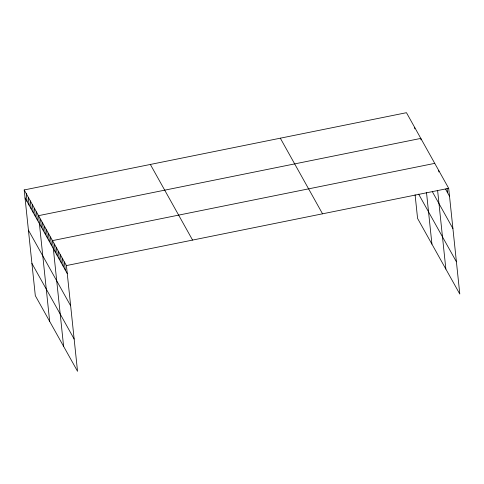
<?xml version="1.0" encoding="UTF-8"?>
<svg xmlns="http://www.w3.org/2000/svg" width="484" height="484" viewBox="0 0 484 484"><rect width="100%" height="100%" fill="white"/><g stroke="black" fill="none" stroke-linecap="round" stroke-linejoin="round"><path stroke-width="0.73" d="M24.2 189.946L66.423 265.571L77.537 371.307L35.314 295.682L24.2 189.946L406.463 112.693L448.686 188.318L459.8 294.054L417.577 218.429L415.091 194.768M434.753 163.362L52.49 240.615L63.604 346.35M66.423 265.571L448.686 188.318M445.54 189.153L449.521 196.28M432.345 191.706L452.915 228.545M418.63 194.12L456.406 261.79M280.315 138.182L322.538 213.813M150.349 164.451L192.572 240.076M25.035 197.908L67.258 273.533M28.429 230.172L70.652 305.797M31.92 263.417L74.149 339.042M447.077 188.373L447.531 192.717M438.734 170.489L438.885 171.941M437.627 190.684L445.867 269.098M420.971 139.852L420.82 138.406L38.557 215.658L49.67 321.394M426.525 192.668L431.934 244.142M414.667 127.383L414.818 128.835M64.433 262.007L65.267 269.969M62.442 258.438L63.277 266.406M60.452 254.874L61.286 262.836M58.461 251.311L59.296 259.273M56.471 247.748L57.306 255.709M54.48 244.178L55.315 252.14M50.499 237.051L51.334 245.013M48.509 233.482L49.344 241.449M46.518 229.918L47.353 237.88M44.528 226.355L45.363 234.316M42.538 222.785L43.372 230.753M40.547 219.222L41.382 227.184M36.506 211.986L37.341 219.948M34.455 208.308L35.29 216.275M32.404 204.635L33.239 212.603M30.353 200.963L31.188 208.925M28.302 197.291L29.137 205.252M26.251 193.618L27.086 201.58"/></g></svg>
